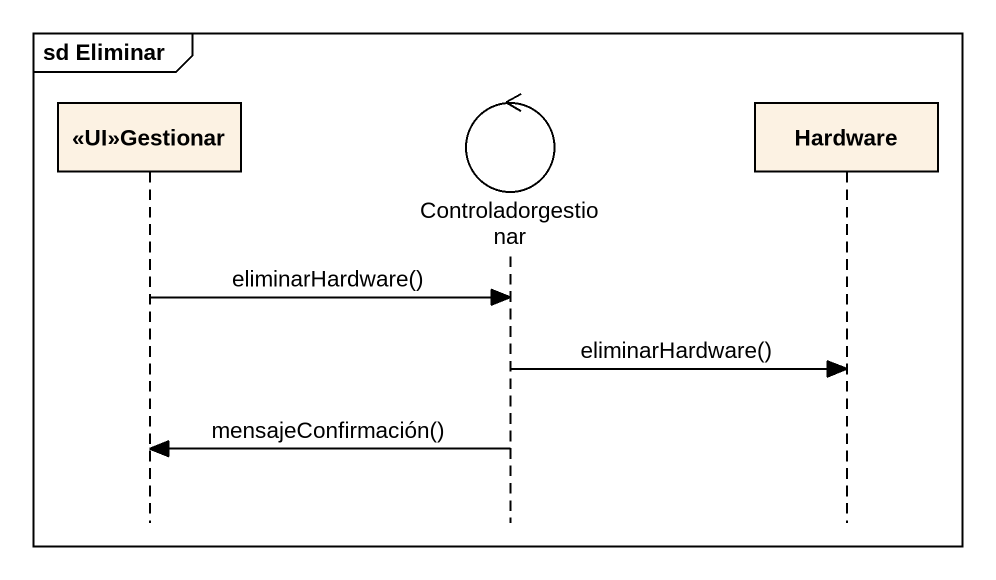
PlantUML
@startuml
mainframe sd Eliminar
hide footbox
participant "<<UI>>Gestionar" as UI_Gestionar
control Controladorgestionar
participant Hardware

UI_Gestionar -> Controladorgestionar : eliminarHardware()
Controladorgestionar -> Hardware : eliminarHardware()
Controladorgestionar -> UI_Gestionar : mensajeConfirmación()
@enduml
